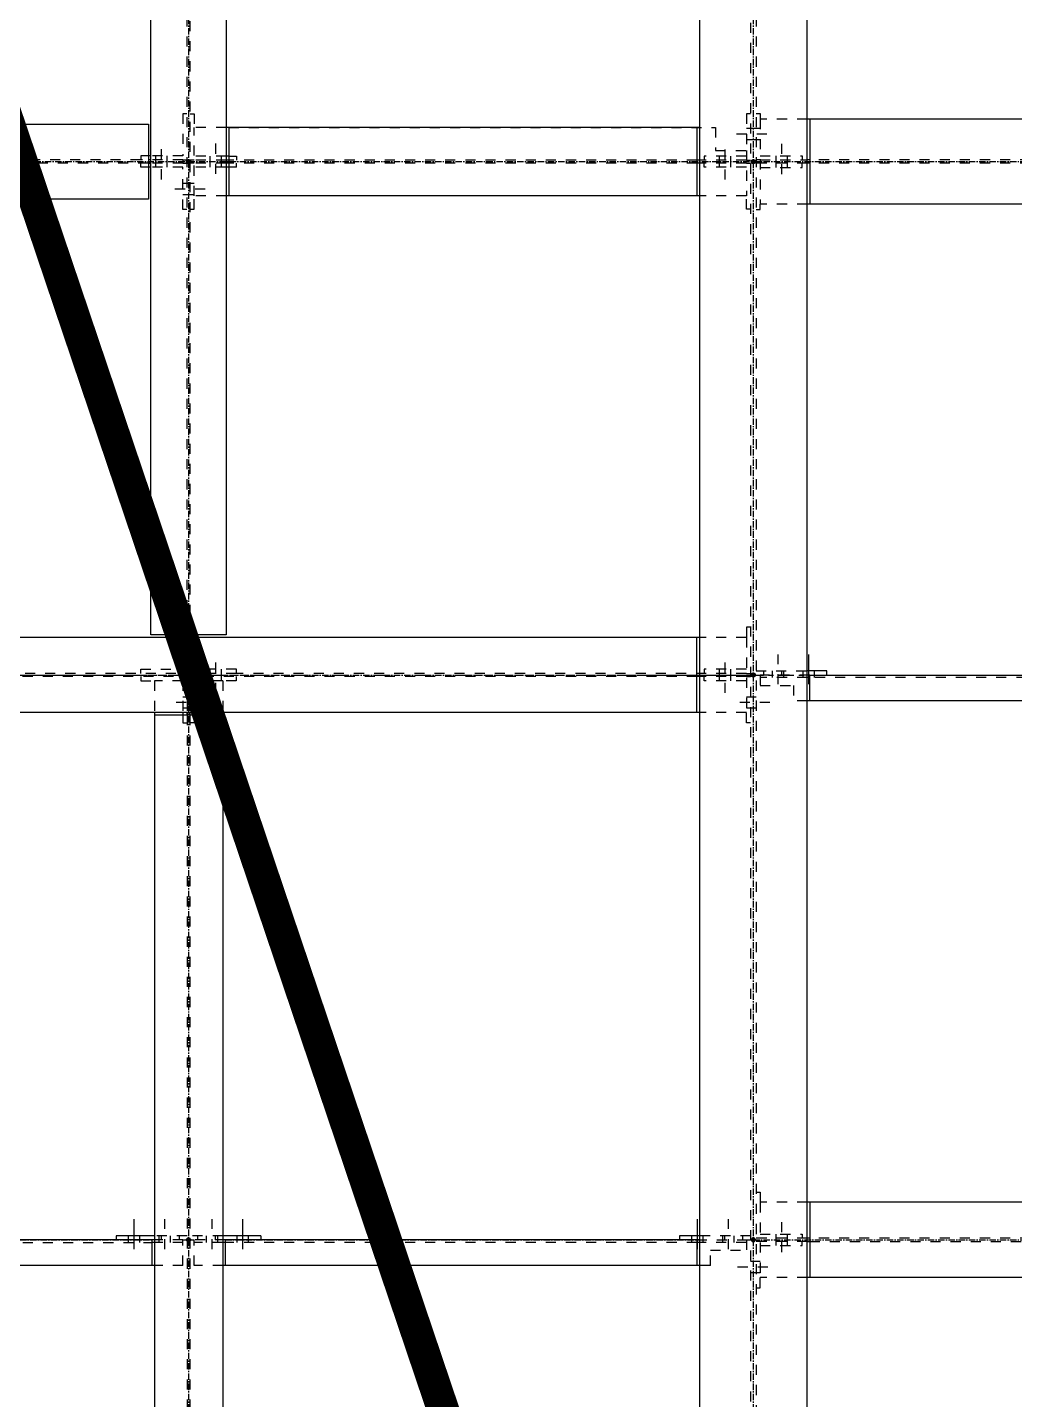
# Model space of a CAD drawing. Header units: inches. Extents: x 209270 to 234360, y -180214 to -150194.
# Drawn here: x 218898 to 220821, y -159675 to -157002 of the extents above; entities that cross this region are included whole.
import ezdxf

# ---------------------------------------------------------------- set-up
doc = ezdxf.new("R2010")
doc.units = ezdxf.units.IN
doc.header["$LTSCALE"] = 10
doc.header["$MEASUREMENT"] = 0
for name, pattern in [('CENTER', [2, 1.25, -0.25, 0.25, -0.25]), ('DXK_LINE_DOT2', [3.9198, 1.9599, -1.9599]), ('DXK_LINE_DOT5', [7.8785, 2.979, -0.9799, 0.9799, -0.9799, 0.9799, -0.9799])]:
    doc.linetypes.add(name, pattern=pattern)
for name, color, linetype in [('_STR_0', 7, 'Continuous'), ('_STR_1', 7, 'Continuous'), ('_STR_2', 7, 'Continuous'), ('_STR_4', 7, 'Continuous')]:
    doc.layers.add(name, color=color, linetype=linetype)
doc.layers.add('DIM.', color=42, linetype='Continuous', lineweight=13)
doc.layers.add('hoist', color=221, linetype='Continuous', lineweight=9)

# ---------------------------------------------------------------- blocks, each defined once
blk = doc.blocks.new('A$C67244592')
at = {"layer": 'hoist', "lineweight": 0, "const_width": 62.5}
blk.add_lwpolyline([(0, -500), (4.3, 5159.9, 0.081795), (-153.3, 6122), (-1342.4, 9643.9, -0.081584), (-1500.1, 10603.6), (-1500.1, 15050)], format="xyb", dxfattribs=at)
blk = doc.blocks.new('GridLine-116860372-116906 - 114867')
at = {"layer": '_STR_2', "color": 7, "linetype": 'DXK_LINE_DOT5'}
blk.add_line((211379.7, -158263.7), (228961.1, -158263.7), dxfattribs=at)
blk = doc.blocks.new('Part-116860372-114948 - 114867')
at = {"layer": '_STR_4', "linetype": 'Continuous'}
for points in [[(219211.9, -158267.7, -1), (219211.9, -158259.7, -1)], [(219211.9, -160067.7, -1), (219211.9, -160059.7, -1)]]:
    blk.add_hatch(color=4, dxfattribs=at).paths.add_polyline_path(points)
at = {"layer": '_STR_1', "color": 6, "linetype": 'DXK_LINE_DOT2'}
for p, q in [((219145.3, -158274.8), (219145.3, -158341.9)), ((219278.5, -158274.8), (219145.3, -158274.8)), ((219209, -158274.8), (219209, -158336.9)), ((219214.7, -158274.8), (219214.7, -158336.9)), ((219278.5, -158274.8), (219278.5, -158336.9)), ((219209, -158341.9), (219209, -159933.7)), ((219214.7, -158341.9), (219214.7, -159933.7)), ((219145.3, -159938.7), (219145.3, -160050.7)), ((219209, -159938.7), (219209, -160050.7)), ((219214.7, -159938.7), (219214.7, -160050.7)), ((219278.5, -159938.7), (219278.5, -160050.7)), ((219278.5, -160050.7), (219145.3, -160050.7))]:
    blk.add_line(p, q, dxfattribs=at)
at = {"layer": '_STR_2', "color": 2, "linetype": 'Continuous'}
for p, q in [((219145.3, -158336.9), (219145.3, -159938.7)), ((219278.5, -158341.9), (219145.3, -158341.9)), ((219209, -158336.9), (219209, -158341.9)), ((219214.7, -158336.9), (219214.7, -158341.9)), ((219278.5, -158336.9), (219278.5, -159938.7)), ((219278.5, -159933.7), (219145.3, -159933.7)), ((219209, -159933.7), (219209, -159938.7)), ((219214.7, -159933.7), (219214.7, -159938.7))]:
    blk.add_line(p, q, dxfattribs=at)
at = {"layer": '_STR_4', "color": 4, "linetype": 'CENTER'}
blk.add_line((219211.9, -158263.7), (219211.9, -160063.7), dxfattribs=at)
at = {"layer": '_STR_4', "color": 4, "linetype": 'Continuous'}
for centre in [(219211.9, -158263.7), (219211.9, -160063.7)]:
    blk.add_circle(centre, 4, dxfattribs=at)
blk = doc.blocks.new('Bolt-116860372-115541 - 114867')
at = {"layer": '_STR_1', "color": 1, "linetype": 'DXK_LINE_DOT2'}
for p, q in [((219253.7, -158252.5), (219253.7, -158260.5)), ((219264.7, -158239.5), (219264.7, -158307.5)), ((219275.7, -158252.5), (219275.7, -158260.5)), ((219253.7, -158260.5), (219253.7, -158266.8)), ((219253.7, -158266.8), (219253.7, -158274.8)), ((219275.7, -158260.5), (219275.7, -158266.8)), ((219275.7, -158266.8), (219275.7, -158274.8))]:
    blk.add_line(p, q, dxfattribs=at)
blk = doc.blocks.new('Part-116860372-114946 - 114867')
at = {"layer": '_STR_1', "color": 6, "linetype": 'DXK_LINE_DOT2'}
for p, q in [((220317.3, -155373.7), (220317.3, -159933.7)), ((220306.5, -155856.5), (220306.5, -159933.7))]:
    blk.add_line(p, q, dxfattribs=at)
at = {"layer": '_STR_2', "color": 2, "linetype": 'Continuous'}
for p, q in [((220206.9, -155373.7), (220206.9, -159938.7)), ((220416.9, -159938.7), (220416.9, -155373.7))]:
    blk.add_line(p, q, dxfattribs=at)
at = {"layer": '_STR_4', "color": 4, "linetype": 'CENTER'}
blk.add_line((220311.9, -155263.7), (220311.9, -160063.7), dxfattribs=at)
blk = doc.blocks.new('Part-116860372-114970 - 114867')
at = {"layer": '_STR_4', "linetype": 'Continuous'}
for points in [[(220311.9, -159367.7, -1), (220311.9, -159359.7, -1)], [(223611.9, -159367.7, -1), (223611.9, -159359.7, -1)]]:
    blk.add_hatch(color=4, dxfattribs=at).paths.add_polyline_path(points)
at = {"layer": '_STR_1', "color": 6, "linetype": 'DXK_LINE_DOT2'}
for p, q in [((220416.9, -159290.5), (220325.3, -159290.5)), ((220325.3, -159290.5), (220325.3, -159436.9)), ((223236.9, -159290.5), (222886.9, -159290.5)), ((223599.6, -159290.5), (223521.9, -159290.5)), ((223599.6, -159290.5), (223599.6, -159436.9)), ((220416.9, -159360.5), (220325.3, -159360.5)), ((220416.9, -159366.8), (220325.3, -159366.8)), ((223516.9, -159360.5), (220421.9, -159360.5)), ((220421.9, -159366.8), (223516.9, -159366.8)), ((223599.6, -159360.5), (223521.9, -159360.5)), ((223599.6, -159366.8), (223521.9, -159366.8)), ((220416.9, -159436.9), (220325.3, -159436.9)), ((223236.9, -159436.9), (222886.9, -159436.9)), ((223599.6, -159436.9), (223516.9, -159436.9))]:
    blk.add_line(p, q, dxfattribs=at)
at = {"layer": '_STR_2', "color": 2, "linetype": 'Continuous'}
for p, q in [((222886.9, -159290.5), (220416.9, -159290.5)), ((220421.9, -159290.5), (220421.9, -159436.9)), ((223521.9, -159290.5), (223236.9, -159290.5)), ((223516.9, -159290.5), (223516.9, -159436.9)), ((220421.9, -159360.5), (220416.9, -159360.5)), ((220416.9, -159366.8), (220421.9, -159366.8)), ((223521.9, -159360.5), (223516.9, -159360.5)), ((223521.9, -159366.8), (223516.9, -159366.8)), ((222886.9, -159436.9), (220416.9, -159436.9)), ((223521.9, -159436.9), (223236.9, -159436.9))]:
    blk.add_line(p, q, dxfattribs=at)
at = {"layer": '_STR_4', "color": 4, "linetype": 'CENTER'}
blk.add_line((220311.9, -159363.7), (223611.9, -159363.7), dxfattribs=at)
at = {"layer": '_STR_4', "color": 4, "linetype": 'Continuous'}
for centre in [(220311.9, -159363.7), (223611.9, -159363.7)]:
    blk.add_circle(centre, 4, dxfattribs=at)
blk = doc.blocks.new('Part-116860372-115042 - 114867')
at = {"layer": '_STR_4', "linetype": 'Continuous'}
for points in [[(218111.9, -159367.7, -1), (218111.9, -159359.7, -1)], [(219211.9, -159367.7, -1), (219211.9, -159359.7, -1)]]:
    blk.add_hatch(color=4, dxfattribs=at).paths.add_polyline_path(points)
at = {"layer": '_STR_1', "color": 6, "linetype": 'DXK_LINE_DOT2'}
for p, q in [((218122.7, -159413.7), (218122.7, -159363.7)), ((218183.5, -159363.7), (218122.7, -159363.7)), ((218178.5, -159368.7), (218122.7, -159368.7)), ((218183.5, -159368.7), (219140.3, -159368.7)), ((219201, -159363.7), (219140.3, -159363.7)), ((219201, -159368.7), (219145.3, -159368.7)), ((219201, -159413.7), (219201, -159363.7)), ((218178.5, -159413.7), (218122.7, -159413.7)), ((219201, -159413.7), (219145.3, -159413.7))]:
    blk.add_line(p, q, dxfattribs=at)
at = {"layer": '_STR_2', "color": 2, "linetype": 'Continuous'}
for p, q in [((218178.5, -159368.7), (218183.5, -159368.7)), ((219140.3, -159363.7), (218183.5, -159363.7)), ((218183.5, -159363.7), (218183.5, -159413.7)), ((219140.3, -159363.7), (219140.3, -159413.7)), ((219145.3, -159368.7), (219140.3, -159368.7)), ((219145.3, -159413.7), (218178.5, -159413.7))]:
    blk.add_line(p, q, dxfattribs=at)
at = {"layer": '_STR_4', "color": 4, "linetype": 'CENTER'}
for p, q in [((218111.9, -159363.7), (218122.7, -159363.7)), ((218183.5, -159363.7), (219140.3, -159363.7)), ((219201, -159363.7), (219211.9, -159363.7))]:
    blk.add_line(p, q, dxfattribs=at)
at = {"layer": '_STR_4', "color": 4, "linetype": 'Continuous'}
for centre in [(218111.9, -159363.7), (219211.9, -159363.7)]:
    blk.add_circle(centre, 4, dxfattribs=at)
blk = doc.blocks.new('Part-116860372-114943 - 114867')
at = {"layer": '_STR_4', "linetype": 'Continuous'}
for points in [[(217011.9, -158267.7, -1), (217011.9, -158259.7, -1)], [(220311.9, -158267.7, -1), (220311.9, -158259.7, -1)]]:
    blk.add_hatch(color=4, dxfattribs=at).paths.add_polyline_path(points)
at = {"layer": '_STR_1', "color": 6, "linetype": 'DXK_LINE_DOT2'}
for p, q in [((220298.5, -158190.5), (220206.9, -158190.5)), ((220298.5, -158190.5), (220298.5, -158336.9)), ((219305, -158260.5), (217317.9, -158260.5)), ((220201.9, -158266.8), (217317.9, -158266.8)), ((220298.5, -158260.5), (219305, -158260.5)), ((220298.5, -158266.8), (220206.9, -158266.8)), ((220298.5, -158336.9), (220201.9, -158336.9))]:
    blk.add_line(p, q, dxfattribs=at)
at = {"layer": '_STR_2', "color": 2, "linetype": 'Continuous'}
for p, q in [((220206.9, -158190.5), (217317.9, -158190.5)), ((217317.9, -158190.5), (217317.9, -158336.9)), ((220201.9, -158336.9), (220201.9, -158190.5)), ((220206.9, -158260.5), (220201.9, -158260.5)), ((220206.9, -158266.8), (220201.9, -158266.8)), ((220206.9, -158336.9), (217317.9, -158336.9))]:
    blk.add_line(p, q, dxfattribs=at)
at = {"layer": '_STR_4', "color": 4, "linetype": 'CENTER'}
blk.add_line((217011.9, -158263.7), (220311.9, -158263.7), dxfattribs=at)
at = {"layer": '_STR_4', "color": 4, "linetype": 'Continuous'}
for centre in [(217011.9, -158263.7), (220311.9, -158263.7)]:
    blk.add_circle(centre, 4, dxfattribs=at)
blk = doc.blocks.new('Part-116860372-114945 - 114867')
at = {"layer": '_STR_4', "linetype": 'Continuous'}
blk.add_hatch(color=4, dxfattribs=at).paths.add_polyline_path([(219211.9, -158267.7, -1), (219211.9, -158259.7, -1)])
at = {"layer": '_STR_1', "color": 6, "linetype": 'DXK_LINE_DOT2'}
for p, q in [((219208.7, -155373.7), (219208.7, -158185.5)), ((219215, -158185.5), (219215, -155760.8)), ((219208.7, -158252.5), (219208.7, -158190.5)), ((219215, -158252.5), (219215, -158190.5)), ((219208.7, -158252.5), (219215, -158252.5))]:
    blk.add_line(p, q, dxfattribs=at)
at = {"layer": '_STR_2', "color": 2, "linetype": 'Continuous'}
for p, q in [((219138.7, -158185.5), (219138.7, -155368.7)), ((219285.1, -155368.7), (219285.1, -158185.5)), ((219285.1, -158185.5), (219138.7, -158185.5)), ((219208.7, -158185.5), (219208.7, -158190.5)), ((219215, -158190.5), (219215, -158185.5))]:
    blk.add_line(p, q, dxfattribs=at)
at = {"layer": '_STR_4', "color": 4, "linetype": 'CENTER'}
blk.add_line((219211.9, -155263.7), (219211.9, -158263.7), dxfattribs=at)
at = {"layer": '_STR_4', "color": 4, "linetype": 'Continuous'}
blk.add_circle((219211.9, -158263.7), 4, dxfattribs=at)
blk = doc.blocks.new('Part-116860372-114950 - 114867')
at = {"layer": '_STR_4', "linetype": 'Continuous'}
for points in [[(219211.9, -157267.7, -1), (219211.9, -157259.7, -1)], [(220311.9, -157267.7, -1), (220311.9, -157259.7, -1)]]:
    blk.add_hatch(color=4, dxfattribs=at).paths.add_polyline_path(points)
at = {"layer": '_STR_1', "color": 6, "linetype": 'DXK_LINE_DOT2'}
for p, q in [((219285.1, -157197.1), (219223, -157197.1)), ((219223, -157330.3), (219223, -157197.1)), ((219290.1, -157197.1), (220238.5, -157197.1)), ((220238.5, -157197.1), (220238.5, -157242.1)), ((219285.1, -157260.8), (219223, -157260.8)), ((219285.1, -157266.5), (219223, -157266.5)), ((220201.9, -157260.8), (219290.1, -157260.8)), ((220201.9, -157266.5), (219290.1, -157266.5)), ((220298.5, -157260.8), (220206.9, -157260.8)), ((220298.5, -157266.5), (220206.9, -157266.5)), ((220238.5, -157242.1), (220298.5, -157242.1)), ((220298.5, -157242.1), (220298.5, -157330.3)), ((219285.1, -157330.3), (219223, -157330.3)), ((220298.5, -157330.3), (220206.9, -157330.3))]:
    blk.add_line(p, q, dxfattribs=at)
at = {"layer": '_STR_2', "color": 2, "linetype": 'Continuous'}
for p, q in [((220206.9, -157197.1), (219285.1, -157197.1)), ((219290.1, -157197.1), (219290.1, -157330.3)), ((220201.9, -157197.1), (220201.9, -157330.3)), ((219290.1, -157260.8), (219285.1, -157260.8)), ((219290.1, -157266.5), (219285.1, -157266.5)), ((220206.9, -157260.8), (220201.9, -157260.8)), ((220206.9, -157266.5), (220201.9, -157266.5)), ((220206.9, -157330.3), (219285.1, -157330.3))]:
    blk.add_line(p, q, dxfattribs=at)
at = {"layer": '_STR_4', "color": 4, "linetype": 'CENTER'}
blk.add_line((219211.9, -157263.7), (220311.9, -157263.7), dxfattribs=at)
at = {"layer": '_STR_4', "color": 4, "linetype": 'Continuous'}
for centre in [(219211.9, -157263.7), (220311.9, -157263.7)]:
    blk.add_circle(centre, 4, dxfattribs=at)
blk = doc.blocks.new('Part-116860372-114951 - 114867')
at = {"layer": '_STR_4', "linetype": 'Continuous'}
for points in [[(218111.9, -157267.7, -1), (218111.9, -157259.7, -1)], [(219211.9, -157267.7, -1), (219211.9, -157259.7, -1)]]:
    blk.add_hatch(color=4, dxfattribs=at).paths.add_polyline_path(points)
at = {"layer": '_STR_1', "color": 6, "linetype": 'DXK_LINE_DOT2'}
for p, q in [((218123, -157260.5), (218123, -157266.8)), ((218123, -157260.5), (218185.1, -157260.5)), ((218185.1, -157266.8), (218123, -157266.8)), ((219118.7, -157260.5), (218190.1, -157260.5)), ((219133.7, -157266.8), (218190.1, -157266.8)), ((219200.7, -157260.5), (219118.7, -157260.5)), ((219200.7, -157266.8), (219138.7, -157266.8)), ((219200.7, -157260.5), (219200.7, -157266.8))]:
    blk.add_line(p, q, dxfattribs=at)
at = {"layer": '_STR_2', "color": 2, "linetype": 'Continuous'}
for p, q in [((218190.1, -157336.9), (218190.1, -157190.5)), ((218190.1, -157190.5), (219133.7, -157190.5)), ((219133.7, -157190.5), (219133.7, -157336.9)), ((218190.1, -157260.5), (218185.1, -157260.5)), ((218190.1, -157266.8), (218185.1, -157266.8)), ((219138.7, -157260.5), (219133.7, -157260.5)), ((219138.7, -157266.8), (219133.7, -157266.8)), ((219133.7, -157336.9), (218190.1, -157336.9))]:
    blk.add_line(p, q, dxfattribs=at)
at = {"layer": '_STR_4', "color": 4, "linetype": 'CENTER'}
blk.add_line((218111.9, -157263.7), (219211.9, -157263.7), dxfattribs=at)
at = {"layer": '_STR_4', "color": 4, "linetype": 'Continuous'}
for centre in [(218111.9, -157263.7), (219211.9, -157263.7)]:
    blk.add_circle(centre, 4, dxfattribs=at)
blk = doc.blocks.new('Part-116860372-114966 - 114867')
at = {"layer": '_STR_4', "linetype": 'Continuous'}
for points in [[(220311.9, -157267.7, -1), (220311.9, -157259.7, -1)], [(223611.9, -157267.7, -1), (223611.9, -157259.7, -1)]]:
    blk.add_hatch(color=4, dxfattribs=at).paths.add_polyline_path(points)
at = {"layer": '_STR_1', "color": 6, "linetype": 'DXK_LINE_DOT2'}
for p, q in [((220325.3, -157180.8), (220325.3, -157346.5)), ((220416.9, -157180.8), (220325.3, -157180.8)), ((222181.9, -157180.8), (221841.9, -157180.8)), ((223516.9, -157180.8), (223599.6, -157180.8)), ((223599.6, -157180.8), (223599.6, -157346.5)), ((220325.3, -157260.3), (220416.9, -157260.3)), ((220416.9, -157267), (220325.3, -157267)), ((223516.9, -157260.3), (220421.9, -157260.3)), ((223516.9, -157267), (220421.9, -157267)), ((223599.6, -157260.3), (223517.6, -157260.3)), ((223599.6, -157267), (223521.9, -157267)), ((220416.9, -157346.5), (220325.3, -157346.5)), ((222181.9, -157346.5), (221841.9, -157346.5)), ((223599.6, -157346.5), (223521.9, -157346.5))]:
    blk.add_line(p, q, dxfattribs=at)
at = {"layer": '_STR_2', "color": 2, "linetype": 'Continuous'}
for p, q in [((221841.9, -157180.8), (220416.9, -157180.8)), ((220421.9, -157180.8), (220421.9, -157346.5)), ((223521.9, -157180.8), (222181.9, -157180.8)), ((223516.9, -157346.5), (223516.9, -157180.8)), ((220421.9, -157260.3), (220416.9, -157260.3)), ((220421.9, -157267), (220416.9, -157267)), ((223521.9, -157260.3), (223516.9, -157260.3)), ((223521.9, -157267), (223516.9, -157267)), ((221841.9, -157346.5), (220416.9, -157346.5)), ((223521.9, -157346.5), (222181.9, -157346.5))]:
    blk.add_line(p, q, dxfattribs=at)
at = {"layer": '_STR_4', "color": 4, "linetype": 'CENTER'}
blk.add_line((220311.9, -157263.7), (223611.9, -157263.7), dxfattribs=at)
at = {"layer": '_STR_4', "color": 4, "linetype": 'Continuous'}
for centre in [(220311.9, -157263.7), (223611.9, -157263.7)]:
    blk.add_circle(centre, 4, dxfattribs=at)
blk = doc.blocks.new('Part-116860372-115043 - 114867')
at = {"layer": '_STR_4', "linetype": 'Continuous'}
for points in [[(219211.9, -159367.7, -1), (219211.9, -159359.7, -1)], [(220311.9, -159367.7, -1), (220311.9, -159359.7, -1)]]:
    blk.add_hatch(color=4, dxfattribs=at).paths.add_polyline_path(points)
at = {"layer": '_STR_1', "color": 6, "linetype": 'DXK_LINE_DOT2'}
for p, q in [((219283.5, -159363.7), (219222.7, -159363.7)), ((219222.7, -159413.7), (219222.7, -159363.7)), ((219278.5, -159368.7), (219222.7, -159368.7)), ((220201.9, -159368.7), (219283.5, -159368.7)), ((220201.9, -159363.7), (220298.5, -159363.7)), ((220298.5, -159368.7), (220206.9, -159368.7)), ((220298.5, -159363.7), (220298.5, -159383.7)), ((220228.5, -159413.7), (220228.5, -159383.7)), ((220228.5, -159383.7), (220298.5, -159383.7)), ((219278.5, -159413.7), (219222.7, -159413.7)), ((220228.5, -159413.7), (220206.9, -159413.7))]:
    blk.add_line(p, q, dxfattribs=at)
at = {"layer": '_STR_2', "color": 2, "linetype": 'Continuous'}
for p, q in [((219283.5, -159368.7), (219278.5, -159368.7)), ((220201.9, -159363.7), (219283.5, -159363.7)), ((219283.5, -159363.7), (219283.5, -159413.7)), ((220201.9, -159363.7), (220201.9, -159413.7)), ((220206.9, -159368.7), (220201.9, -159368.7)), ((220206.9, -159413.7), (219278.5, -159413.7))]:
    blk.add_line(p, q, dxfattribs=at)
at = {"layer": '_STR_4', "color": 4, "linetype": 'CENTER'}
for p, q in [((219211.9, -159363.7), (219222.7, -159363.7)), ((219283.5, -159363.7), (220201.9, -159363.7)), ((220298.5, -159363.7), (220311.9, -159363.7))]:
    blk.add_line(p, q, dxfattribs=at)
at = {"layer": '_STR_4', "color": 4, "linetype": 'Continuous'}
for centre in [(219211.9, -159363.7), (220311.9, -159363.7)]:
    blk.add_circle(centre, 4, dxfattribs=at)
blk = doc.blocks.new('Part-116860372-115050 - 114867')
at = {"layer": '_STR_4', "linetype": 'Continuous'}
for points in [[(220311.9, -158267.7, -1), (220311.9, -158259.7, -1)], [(221011.9, -158267.7, -1), (221011.9, -158259.7, -1)]]:
    blk.add_hatch(color=4, dxfattribs=at).paths.add_polyline_path(points)
at = {"layer": '_STR_1', "color": 6, "linetype": 'DXK_LINE_DOT2'}
for p, q in [((220325.3, -158263.7), (220325.3, -158283.7)), ((220421.9, -158263.7), (220325.3, -158263.7)), ((220416.9, -158268.7), (220325.3, -158268.7)), ((221000.7, -158268.7), (220421.9, -158268.7)), ((221000.7, -158263.7), (220911.9, -158263.7)), ((220933.7, -158263.7), (220933.7, -158313.7)), ((221000.7, -158263.7), (221000.7, -158313.7)), ((220325.3, -158283.7), (220390.3, -158283.7)), ((220390.3, -158283.7), (220390.3, -158313.7)), ((220416.9, -158313.7), (220390.3, -158313.7)), ((221000.7, -158313.7), (220911.9, -158313.7))]:
    blk.add_line(p, q, dxfattribs=at)
at = {"layer": '_STR_2', "color": 2, "linetype": 'Continuous'}
for p, q in [((220421.9, -158268.7), (220416.9, -158268.7)), ((220421.9, -158313.7), (220421.9, -158263.7)), ((220421.9, -158263.7), (220911.9, -158263.7)), ((220911.9, -158313.7), (220416.9, -158313.7))]:
    blk.add_line(p, q, dxfattribs=at)
at = {"layer": '_STR_4', "color": 4, "linetype": 'CENTER'}
for p, q in [((220311.9, -158263.7), (220325.3, -158263.7)), ((220421.9, -158263.7), (220911.9, -158263.7)), ((221000.7, -158263.7), (221011.9, -158263.7))]:
    blk.add_line(p, q, dxfattribs=at)
at = {"layer": '_STR_4', "color": 4, "linetype": 'Continuous'}
for centre in [(220311.9, -158263.7), (221011.9, -158263.7)]:
    blk.add_circle(centre, 4, dxfattribs=at)
blk = doc.blocks.new('Bolt-116860372-115754 - 114867')
at = {"layer": '_STR_1', "color": 1, "linetype": 'DXK_LINE_DOT2'}
for p, q in [((220360.3, -158281.7), (220360.3, -158223.7)), ((220349.3, -158263.7), (220349.3, -158255.7)), ((220371.3, -158263.7), (220371.3, -158255.7)), ((220349.3, -158268.7), (220349.3, -158263.7)), ((220371.3, -158268.7), (220371.3, -158263.7))]:
    blk.add_line(p, q, dxfattribs=at)
at = {"layer": '_STR_2', "color": 1, "linetype": 'Continuous'}
for p, q in [((220420.3, -158281.7), (220420.3, -158223.7)), ((220409.3, -158263.7), (220409.3, -158255.7)), ((220431.3, -158263.7), (220431.3, -158255.7)), ((220409.3, -158268.7), (220409.3, -158263.7)), ((220431.3, -158268.7), (220431.3, -158263.7))]:
    blk.add_line(p, q, dxfattribs=at)
blk = doc.blocks.new('Part-116860372-115498 - 114867')
at = {"layer": '_STR_1', "color": 6, "linetype": 'DXK_LINE_DOT2'}
for p, q in [((220325.3, -157267), (220317.3, -157267)), ((220407.3, -157275), (220407.3, -157267)), ((220325.3, -157275), (220407.3, -157275)), ((220325.3, -157357), (220325.3, -157346.5)), ((220317.3, -157357), (220325.3, -157357))]:
    blk.add_line(p, q, dxfattribs=at)
blk = doc.blocks.new('Part-116860372-115497 - 114867')
at = {"layer": '_STR_1', "color": 6, "linetype": 'DXK_LINE_DOT2'}
for p, q in [((220317.3, -157170.3), (220325.3, -157170.3)), ((220325.3, -157170.3), (220325.3, -157180.8)), ((220325.3, -157260.3), (220317.3, -157260.3)), ((220325.3, -157252.3), (220407.3, -157252.3)), ((220407.3, -157252.3), (220407.3, -157260.3))]:
    blk.add_line(p, q, dxfattribs=at)
blk = doc.blocks.new('Bolt-116860372-115499 - 114867')
at = {"layer": '_STR_1', "color": 1, "linetype": 'DXK_LINE_DOT2'}
for p, q in [((220367.3, -157288), (220367.3, -157220)), ((220356.3, -157260.3), (220356.3, -157252.3)), ((220356.3, -157267), (220356.3, -157260.3)), ((220356.3, -157275), (220356.3, -157267)), ((220378.3, -157260.3), (220378.3, -157252.3)), ((220378.3, -157267), (220378.3, -157260.3)), ((220378.3, -157275), (220378.3, -157267))]:
    blk.add_line(p, q, dxfattribs=at)
blk = doc.blocks.new('Bolt-116860372-115501 - 114867')
at = {"layer": '_STR_1', "color": 1, "linetype": 'DXK_LINE_DOT2'}
for p, q in [((220338.3, -157210.3), (220265.3, -157210.3)), ((220306.5, -157199.3), (220298.5, -157199.3)), ((220317.3, -157199.3), (220306.5, -157199.3)), ((220325.3, -157199.3), (220317.3, -157199.3)), ((220306.5, -157221.3), (220298.5, -157221.3)), ((220317.3, -157221.3), (220306.5, -157221.3)), ((220325.3, -157221.3), (220317.3, -157221.3))]:
    blk.add_line(p, q, dxfattribs=at)
blk = doc.blocks.new('Part-116860372-115882 - 114867')
at = {"layer": '_STR_1', "color": 6, "linetype": 'DXK_LINE_DOT2'}
for p, q in [((220306.5, -158170.5), (220298.5, -158170.5)), ((220298.5, -158170.5), (220298.5, -158190.5)), ((220298.5, -158252.5), (220216.5, -158252.5)), ((220216.5, -158252.5), (220216.5, -158260.5)), ((220298.5, -158260.5), (220306.5, -158260.5))]:
    blk.add_line(p, q, dxfattribs=at)
blk = doc.blocks.new('Part-116860372-115519 - 114867')
at = {"layer": '_STR_1', "color": 6, "linetype": 'DXK_LINE_DOT2'}
for p, q in [((220317.3, -159270.5), (220325.3, -159270.5)), ((220325.3, -159270.5), (220325.3, -159290.5)), ((220325.3, -159360.5), (220317.3, -159360.5)), ((220325.3, -159352.5), (220407.3, -159352.5)), ((220407.3, -159352.5), (220407.3, -159360.5))]:
    blk.add_line(p, q, dxfattribs=at)
blk = doc.blocks.new('Part-116860372-115520 - 114867')
at = {"layer": '_STR_1', "color": 6, "linetype": 'DXK_LINE_DOT2'}
for p, q in [((220325.3, -159366.8), (220317.3, -159366.8)), ((220325.3, -159374.8), (220407.3, -159374.8)), ((220407.3, -159374.8), (220407.3, -159366.8)), ((220317.3, -159456.8), (220325.3, -159456.8)), ((220325.3, -159456.8), (220325.3, -159436.9))]:
    blk.add_line(p, q, dxfattribs=at)
blk = doc.blocks.new('Bolt-116860372-115521 - 114867')
at = {"layer": '_STR_1', "color": 1, "linetype": 'DXK_LINE_DOT2'}
for p, q in [((220367.3, -159387.8), (220367.3, -159319.8)), ((220356.3, -159360.5), (220356.3, -159352.5)), ((220356.3, -159366.8), (220356.3, -159360.5)), ((220356.3, -159374.8), (220356.3, -159366.8)), ((220378.3, -159360.5), (220378.3, -159352.5)), ((220378.3, -159366.8), (220378.3, -159360.5)), ((220378.3, -159374.8), (220378.3, -159366.8))]:
    blk.add_line(p, q, dxfattribs=at)
blk = doc.blocks.new('Bolt-116860372-115531 - 114867')
at = {"layer": '_STR_1', "color": 1, "linetype": 'DXK_LINE_DOT2'}
for p, q in [((220340.3, -159416.8), (220277.3, -159416.8)), ((220317.3, -159405.8), (220306.5, -159405.8)), ((220317.3, -159427.8), (220306.5, -159427.8)), ((220325.3, -159405.8), (220317.3, -159405.8)), ((220325.3, -159427.8), (220317.3, -159427.8))]:
    blk.add_line(p, q, dxfattribs=at)
blk = doc.blocks.new('Part-116860372-115538 - 114867')
at = {"layer": '_STR_1', "color": 6, "linetype": 'DXK_LINE_DOT2'}
for p, q in [((219214.7, -158274.8), (219214.7, -158266.8)), ((219222.7, -158274.8), (219222.7, -158336.9)), ((219304.7, -158274.8), (219278.5, -158274.8)), ((219304.7, -158266.8), (219304.7, -158274.8)), ((219214.7, -158341.9), (219214.7, -158336.9)), ((219222.7, -158356.8), (219214.7, -158356.8)), ((219222.7, -158341.9), (219222.7, -158356.8))]:
    blk.add_line(p, q, dxfattribs=at)
at = {"layer": '_STR_2', "color": 2, "linetype": 'Continuous'}
blk.add_line((219222.7, -158336.9), (219222.7, -158341.9), dxfattribs=at)
blk = doc.blocks.new('Part-116860372-115539 - 114867')
at = {"layer": '_STR_1', "color": 6, "linetype": 'DXK_LINE_DOT2'}
for p, q in [((219119, -158266.8), (219119, -158274.8)), ((219119, -158274.8), (219145.3, -158274.8)), ((219201, -158274.8), (219201, -158336.9)), ((219209, -158274.8), (219209, -158266.8)), ((219201, -158341.9), (219201, -158356.8)), ((219201, -158356.8), (219209, -158356.8)), ((219209, -158341.9), (219209, -158336.9))]:
    blk.add_line(p, q, dxfattribs=at)
at = {"layer": '_STR_2', "color": 2, "linetype": 'Continuous'}
blk.add_line((219201, -158336.9), (219201, -158341.9), dxfattribs=at)
blk = doc.blocks.new('Bolt-116860372-115540 - 114867')
at = {"layer": '_STR_1', "color": 1, "linetype": 'DXK_LINE_DOT2'}
for p, q in [((219201, -158305.8), (219209, -158305.8)), ((219209, -158305.8), (219214.7, -158305.8)), ((219214.7, -158305.8), (219222.7, -158305.8)), ((219188, -158316.8), (219256, -158316.8)), ((219201, -158327.8), (219209, -158327.8)), ((219209, -158327.8), (219214.7, -158327.8)), ((219214.7, -158327.8), (219222.7, -158327.8))]:
    blk.add_line(p, q, dxfattribs=at)
blk = doc.blocks.new('Part-116860372-115547 - 114867')
at = {"layer": '_STR_1', "color": 6, "linetype": 'DXK_LINE_DOT2'}
for p, q in [((219200.7, -158185.5), (219200.7, -158170.5)), ((219200.7, -158170.5), (219208.7, -158170.5)), ((219200.7, -158190.5), (219200.7, -158252.5)), ((219208.7, -158185.5), (219208.7, -158190.5)), ((219118.7, -158260.5), (219118.7, -158252.5)), ((219118.7, -158252.5), (219200.7, -158252.5)), ((219208.7, -158252.5), (219208.7, -158260.5))]:
    blk.add_line(p, q, dxfattribs=at)
at = {"layer": '_STR_2', "color": 2, "linetype": 'Continuous'}
blk.add_line((219200.7, -158185.5), (219200.7, -158190.5), dxfattribs=at)
blk = doc.blocks.new('Part-116860372-115548 - 114867')
at = {"layer": '_STR_1', "color": 6, "linetype": 'DXK_LINE_DOT2'}
for p, q in [((219223, -158170.5), (219215, -158170.5)), ((219223, -158170.5), (219223, -158185.5)), ((219215, -158185.5), (219215, -158190.5)), ((219223, -158190.5), (219223, -158252.5)), ((219215, -158252.5), (219215, -158260.5)), ((219305, -158252.5), (219223, -158252.5)), ((219305, -158260.5), (219305, -158252.5))]:
    blk.add_line(p, q, dxfattribs=at)
at = {"layer": '_STR_2', "color": 2, "linetype": 'Continuous'}
blk.add_line((219223, -158185.5), (219223, -158190.5), dxfattribs=at)
blk = doc.blocks.new('Bolt-116860372-115549 - 114867')
at = {"layer": '_STR_1', "color": 1, "linetype": 'DXK_LINE_DOT2'}
for p, q in [((219208.7, -158199.5), (219200.7, -158199.5)), ((219215, -158199.5), (219208.7, -158199.5)), ((219223, -158199.5), (219215, -158199.5)), ((219236, -158210.5), (219168, -158210.5)), ((219208.7, -158221.5), (219200.7, -158221.5)), ((219215, -158221.5), (219208.7, -158221.5)), ((219223, -158221.5), (219215, -158221.5))]:
    blk.add_line(p, q, dxfattribs=at)
blk = doc.blocks.new('Part-116860372-115561 - 114867')
at = {"layer": '_STR_1', "color": 6, "linetype": 'DXK_LINE_DOT2'}
for p, q in [((220216.5, -157274.5), (220216.5, -157266.5)), ((220298.5, -157266.5), (220306.5, -157266.5)), ((220298.5, -157274.5), (220216.5, -157274.5)), ((220298.5, -157356.5), (220298.5, -157330.3)), ((220306.5, -157356.5), (220298.5, -157356.5))]:
    blk.add_line(p, q, dxfattribs=at)
blk = doc.blocks.new('Part-116860372-115562 - 114867')
at = {"layer": '_STR_1', "color": 6, "linetype": 'DXK_LINE_DOT2'}
for p, q in [((220306.5, -157170.8), (220298.5, -157170.8)), ((220298.5, -157170.8), (220298.5, -157242.1)), ((220298.5, -157252.8), (220216.5, -157252.8)), ((220216.5, -157252.8), (220216.5, -157260.8)), ((220298.5, -157260.8), (220306.5, -157260.8))]:
    blk.add_line(p, q, dxfattribs=at)
blk = doc.blocks.new('Bolt-116860372-115563 - 114867')
at = {"layer": '_STR_1', "color": 1, "linetype": 'DXK_LINE_DOT2'}
for p, q in [((220256.5, -157239.8), (220256.5, -157307.8)), ((220245.5, -157252.8), (220245.5, -157260.8)), ((220245.5, -157260.8), (220245.5, -157266.5)), ((220245.5, -157266.5), (220245.5, -157274.5)), ((220267.5, -157252.8), (220267.5, -157260.8)), ((220267.5, -157260.8), (220267.5, -157266.5)), ((220267.5, -157266.5), (220267.5, -157274.5))]:
    blk.add_line(p, q, dxfattribs=at)
blk = doc.blocks.new('Part-116860372-115565 - 114867')
at = {"layer": '_STR_1', "color": 6, "linetype": 'DXK_LINE_DOT2'}
for p, q in [((219215, -157170.8), (219223, -157170.8)), ((219223, -157170.8), (219223, -157197.1)), ((219223, -157260.8), (219215, -157260.8)), ((219285.1, -157252.8), (219223, -157252.8)), ((219290.1, -157260.8), (219285.1, -157260.8)), ((219290.1, -157252.8), (219305, -157252.8)), ((219305, -157252.8), (219305, -157260.8))]:
    blk.add_line(p, q, dxfattribs=at)
at = {"layer": '_STR_2', "color": 2, "linetype": 'Continuous'}
blk.add_line((219290.1, -157252.8), (219285.1, -157252.8), dxfattribs=at)
blk = doc.blocks.new('Part-116860372-115566 - 114867')
at = {"layer": '_STR_1', "color": 6, "linetype": 'DXK_LINE_DOT2'}
for p, q in [((219223, -157266.5), (219215, -157266.5)), ((219290.1, -157266.5), (219285.1, -157266.5)), ((219305, -157274.5), (219305, -157266.5)), ((219285.1, -157274.5), (219223, -157274.5)), ((219305, -157274.5), (219290.1, -157274.5)), ((219223, -157356.5), (219223, -157330.3)), ((219215, -157356.5), (219223, -157356.5))]:
    blk.add_line(p, q, dxfattribs=at)
at = {"layer": '_STR_2', "color": 2, "linetype": 'Continuous'}
blk.add_line((219290.1, -157274.5), (219285.1, -157274.5), dxfattribs=at)
blk = doc.blocks.new('Bolt-116860372-115567 - 114867')
at = {"layer": '_STR_1', "color": 1, "linetype": 'DXK_LINE_DOT2'}
for p, q in [((219265, -157287.5), (219265, -157219.5)), ((219254, -157260.8), (219254, -157252.8)), ((219254, -157266.5), (219254, -157260.8)), ((219254, -157274.5), (219254, -157266.5)), ((219276, -157260.8), (219276, -157252.8)), ((219276, -157266.5), (219276, -157260.8)), ((219276, -157274.5), (219276, -157266.5))]:
    blk.add_line(p, q, dxfattribs=at)
blk = doc.blocks.new('Part-116860372-115569 - 114867')
at = {"layer": '_STR_1', "color": 6, "linetype": 'DXK_LINE_DOT2'}
for p, q in [((219118.7, -157274.8), (219118.7, -157266.8)), ((219133.7, -157266.8), (219138.7, -157266.8)), ((219200.7, -157266.8), (219208.7, -157266.8)), ((219133.7, -157274.8), (219118.7, -157274.8)), ((219200.7, -157274.8), (219138.7, -157274.8)), ((219200.7, -157356.8), (219200.7, -157274.8)), ((219208.7, -157356.8), (219200.7, -157356.8))]:
    blk.add_line(p, q, dxfattribs=at)
at = {"layer": '_STR_2', "color": 2, "linetype": 'Continuous'}
blk.add_line((219138.7, -157274.8), (219133.7, -157274.8), dxfattribs=at)
blk = doc.blocks.new('Part-116860372-115570 - 114867')
at = {"layer": '_STR_1', "color": 6, "linetype": 'DXK_LINE_DOT2'}
for p, q in [((219208.7, -157170.5), (219200.7, -157170.5)), ((219200.7, -157170.5), (219200.7, -157252.5)), ((219118.7, -157252.5), (219118.7, -157260.5)), ((219133.7, -157252.5), (219118.7, -157252.5)), ((219200.7, -157252.5), (219138.7, -157252.5)), ((219200.7, -157260.5), (219208.7, -157260.5))]:
    blk.add_line(p, q, dxfattribs=at)
at = {"layer": '_STR_2', "color": 2, "linetype": 'Continuous'}
blk.add_line((219138.7, -157252.5), (219133.7, -157252.5), dxfattribs=at)
blk = doc.blocks.new('Bolt-116860372-115571 - 114867')
at = {"layer": '_STR_1', "color": 1, "linetype": 'DXK_LINE_DOT2'}
for p, q in [((219158.7, -157239.5), (219158.7, -157307.5)), ((219147.7, -157252.5), (219147.7, -157260.5)), ((219147.7, -157260.5), (219147.7, -157266.8)), ((219147.7, -157266.8), (219147.7, -157274.8)), ((219169.7, -157252.5), (219169.7, -157260.5)), ((219169.7, -157260.5), (219169.7, -157266.8)), ((219169.7, -157266.8), (219169.7, -157274.8))]:
    blk.add_line(p, q, dxfattribs=at)
blk = doc.blocks.new('Bolt-116860372-115580 - 114867')
at = {"layer": '_STR_1', "color": 1, "linetype": 'DXK_LINE_DOT2'}
for p, q in [((219185.5, -157316.5), (219258.5, -157316.5)), ((219200.7, -157305.5), (219208.7, -157305.5)), ((219208.7, -157305.5), (219215, -157305.5)), ((219215, -157305.5), (219223, -157305.5)), ((219200.7, -157327.5), (219208.7, -157327.5)), ((219208.7, -157327.5), (219215, -157327.5)), ((219215, -157327.5), (219223, -157327.5))]:
    blk.add_line(p, q, dxfattribs=at)
blk = doc.blocks.new('Bolt-116860372-115883 - 114867')
at = {"layer": '_STR_1', "color": 1, "linetype": 'DXK_LINE_DOT2'}
for p, q in [((220245.5, -158252.5), (220245.5, -158260.5)), ((220256.5, -158239.5), (220256.5, -158307.5)), ((220267.5, -158252.5), (220267.5, -158260.5)), ((220245.5, -158260.5), (220245.5, -158266.8)), ((220245.5, -158266.8), (220245.5, -158274.8)), ((220267.5, -158260.5), (220267.5, -158266.8)), ((220267.5, -158266.8), (220267.5, -158274.8))]:
    blk.add_line(p, q, dxfattribs=at)
blk = doc.blocks.new('Part-116860372-115683 - 114867')
at = {"layer": '_STR_1', "color": 6, "linetype": 'DXK_LINE_DOT2'}
for p, q in [((219278.5, -159355.7), (219214.7, -159355.7)), ((219229.7, -159363.7), (219229.7, -159355.7)), ((219264.7, -159363.7), (219264.7, -159355.7))]:
    blk.add_line(p, q, dxfattribs=at)
at = {"layer": '_STR_2', "color": 2, "linetype": 'Continuous'}
for p, q in [((219352.7, -159355.7), (219278.5, -159355.7)), ((219283.5, -159363.7), (219278.5, -159363.7)), ((219352.7, -159355.7), (219352.7, -159363.7))]:
    blk.add_line(p, q, dxfattribs=at)
blk = doc.blocks.new('Bolt-116860372-115684 - 114867')
at = {"layer": '_STR_1', "color": 1, "linetype": 'DXK_LINE_DOT2'}
for p, q in [((219257.7, -159381.7), (219257.7, -159323.7)), ((219246.7, -159363.7), (219246.7, -159355.7)), ((219246.7, -159368.7), (219246.7, -159363.7)), ((219268.7, -159363.7), (219268.7, -159355.7)), ((219268.7, -159368.7), (219268.7, -159363.7))]:
    blk.add_line(p, q, dxfattribs=at)
at = {"layer": '_STR_2', "color": 1, "linetype": 'Continuous'}
for p, q in [((219317.7, -159381.7), (219317.7, -159323.7)), ((219306.7, -159363.7), (219306.7, -159355.7)), ((219306.7, -159368.7), (219306.7, -159363.7)), ((219328.7, -159363.7), (219328.7, -159355.7)), ((219328.7, -159368.7), (219328.7, -159363.7))]:
    blk.add_line(p, q, dxfattribs=at)
blk = doc.blocks.new('Part-116860372-115687 - 114867')
at = {"layer": '_STR_1', "color": 6, "linetype": 'DXK_LINE_DOT2'}
for p, q in [((219209, -159355.7), (219145.3, -159355.7)), ((219159, -159363.7), (219159, -159355.7)), ((219194, -159363.7), (219194, -159355.7))]:
    blk.add_line(p, q, dxfattribs=at)
at = {"layer": '_STR_2', "color": 2, "linetype": 'Continuous'}
for p, q in [((219145.3, -159355.7), (219071, -159355.7)), ((219071, -159355.7), (219071, -159363.7)), ((219145.3, -159363.7), (219140.3, -159363.7))]:
    blk.add_line(p, q, dxfattribs=at)
blk = doc.blocks.new('Bolt-116860372-115688 - 114867')
at = {"layer": '_STR_1', "color": 1, "linetype": 'DXK_LINE_DOT2'}
for p, q in [((219166, -159381.7), (219166, -159323.7)), ((219155, -159363.7), (219155, -159355.7)), ((219155, -159368.7), (219155, -159363.7)), ((219177, -159363.7), (219177, -159355.7)), ((219177, -159368.7), (219177, -159363.7))]:
    blk.add_line(p, q, dxfattribs=at)
at = {"layer": '_STR_2', "color": 1, "linetype": 'Continuous'}
for p, q in [((219106, -159381.7), (219106, -159323.7)), ((219095, -159363.7), (219095, -159355.7)), ((219095, -159368.7), (219095, -159363.7)), ((219117, -159363.7), (219117, -159355.7)), ((219117, -159368.7), (219117, -159363.7))]:
    blk.add_line(p, q, dxfattribs=at)
blk = doc.blocks.new('Part-116860372-115689 - 114867')
at = {"layer": '_STR_1', "color": 6, "linetype": 'DXK_LINE_DOT2'}
for p, q in [((220306.5, -159355.7), (220206.9, -159355.7)), ((220256.5, -159363.7), (220256.5, -159355.7)), ((220291.5, -159363.7), (220291.5, -159355.7)), ((220306.5, -159355.7), (220306.5, -159363.7))]:
    blk.add_line(p, q, dxfattribs=at)
at = {"layer": '_STR_2', "color": 2, "linetype": 'Continuous'}
for p, q in [((220206.9, -159355.7), (220168.5, -159355.7)), ((220168.5, -159355.7), (220168.5, -159363.7)), ((220206.9, -159363.7), (220201.9, -159363.7))]:
    blk.add_line(p, q, dxfattribs=at)
blk = doc.blocks.new('Bolt-116860372-115690 - 114867')
at = {"layer": '_STR_1', "color": 1, "linetype": 'DXK_LINE_DOT2'}
for p, q in [((220263.5, -159381.7), (220263.5, -159323.7)), ((220252.5, -159363.7), (220252.5, -159355.7)), ((220252.5, -159368.7), (220252.5, -159363.7)), ((220274.5, -159363.7), (220274.5, -159355.7)), ((220274.5, -159368.7), (220274.5, -159363.7))]:
    blk.add_line(p, q, dxfattribs=at)
at = {"layer": '_STR_2', "color": 1, "linetype": 'Continuous'}
for p, q in [((220203.5, -159381.7), (220203.5, -159323.7)), ((220192.5, -159363.7), (220192.5, -159355.7)), ((220192.5, -159368.7), (220192.5, -159363.7)), ((220214.5, -159363.7), (220214.5, -159355.7)), ((220214.5, -159368.7), (220214.5, -159363.7))]:
    blk.add_line(p, q, dxfattribs=at)
blk = doc.blocks.new('Part-116860372-115753 - 114867')
at = {"layer": '_STR_1', "color": 6, "linetype": 'DXK_LINE_DOT2'}
for p, q in [((220317.3, -158255.7), (220416.9, -158255.7)), ((220332.3, -158263.7), (220332.3, -158255.7)), ((220367.3, -158263.7), (220367.3, -158255.7)), ((220455.2, -158263.7), (220455.2, -158255.7))]:
    blk.add_line(p, q, dxfattribs=at)
at = {"layer": '_STR_2', "color": 2, "linetype": 'Continuous'}
for p, q in [((220455.3, -158255.7), (220416.9, -158255.7)), ((220455.3, -158263.7), (220455.3, -158255.7)), ((220421.9, -158263.7), (220416.9, -158263.7))]:
    blk.add_line(p, q, dxfattribs=at)
blk = doc.blocks.new('Part-116860372-115881 - 114867')
at = {"layer": '_STR_1', "color": 6, "linetype": 'DXK_LINE_DOT2'}
for p, q in [((220216.5, -158274.8), (220216.5, -158266.8)), ((220298.5, -158274.8), (220216.5, -158274.8)), ((220298.5, -158266.8), (220306.5, -158266.8)), ((220298.5, -158356.8), (220298.5, -158336.9)), ((220306.5, -158356.8), (220298.5, -158356.8))]:
    blk.add_line(p, q, dxfattribs=at)
blk = doc.blocks.new('Bolt-116860372-115884 - 114867')
at = {"layer": '_STR_1', "color": 1, "linetype": 'DXK_LINE_DOT2'}
for p, q in [((220298.5, -158305.8), (220306.5, -158305.8)), ((220306.5, -158305.8), (220317.3, -158305.8)), ((220285.5, -158316.8), (220353.5, -158316.8)), ((220298.5, -158327.8), (220306.5, -158327.8)), ((220306.5, -158327.8), (220317.3, -158327.8))]:
    blk.add_line(p, q, dxfattribs=at)

msp = doc.modelspace()

# ---------------------------------------------------------------- block references
at = {"layer": '_STR_0', "zscale": 0.8}
for name in ['Part-116860372-114945 - 114867', 'Part-116860372-114946 - 114867', 'Part-116860372-115570 - 114867', 'Part-116860372-115565 - 114867', 'Part-116860372-115562 - 114867', 'Part-116860372-114966 - 114867', 'Part-116860372-115497 - 114867', 'Part-116860372-114951 - 114867', 'Part-116860372-114950 - 114867', 'Bolt-116860372-115501 - 114867', 'Bolt-116860372-115571 - 114867', 'Bolt-116860372-115567 - 114867', 'Bolt-116860372-115563 - 114867', 'Bolt-116860372-115499 - 114867', 'Part-116860372-115569 - 114867', 'Part-116860372-115566 - 114867', 'Part-116860372-115561 - 114867', 'Part-116860372-115498 - 114867', 'Bolt-116860372-115580 - 114867', 'GridLine-116860372-116906 - 114867', 'Part-116860372-115547 - 114867', 'Part-116860372-115548 - 114867', 'Part-116860372-115882 - 114867', 'Part-116860372-114943 - 114867', 'Bolt-116860372-115549 - 114867', 'Bolt-116860372-115754 - 114867', 'Bolt-116860372-115541 - 114867', 'Bolt-116860372-115883 - 114867', 'Part-116860372-115753 - 114867', 'Part-116860372-115539 - 114867', 'Part-116860372-114948 - 114867', 'Part-116860372-115538 - 114867', 'Part-116860372-115881 - 114867', 'Part-116860372-115050 - 114867', 'Bolt-116860372-115540 - 114867', 'Bolt-116860372-115884 - 114867', 'Part-116860372-115519 - 114867', 'Part-116860372-114970 - 114867', 'Bolt-116860372-115688 - 114867', 'Bolt-116860372-115684 - 114867', 'Bolt-116860372-115690 - 114867', 'Bolt-116860372-115521 - 114867', 'Part-116860372-115042 - 114867', 'Part-116860372-115687 - 114867', 'Part-116860372-115043 - 114867', 'Part-116860372-115683 - 114867', 'Part-116860372-115689 - 114867', 'Part-116860372-115520 - 114867', 'Bolt-116860372-115531 - 114867']:
    msp.add_blockref(name, (0, 0), dxfattribs=at)
at = {"layer": 'DIM.'}
msp.add_blockref('A$C67244592', (220011.9, -166263.7), dxfattribs=at)

doc.saveas('drawing.dxf')
